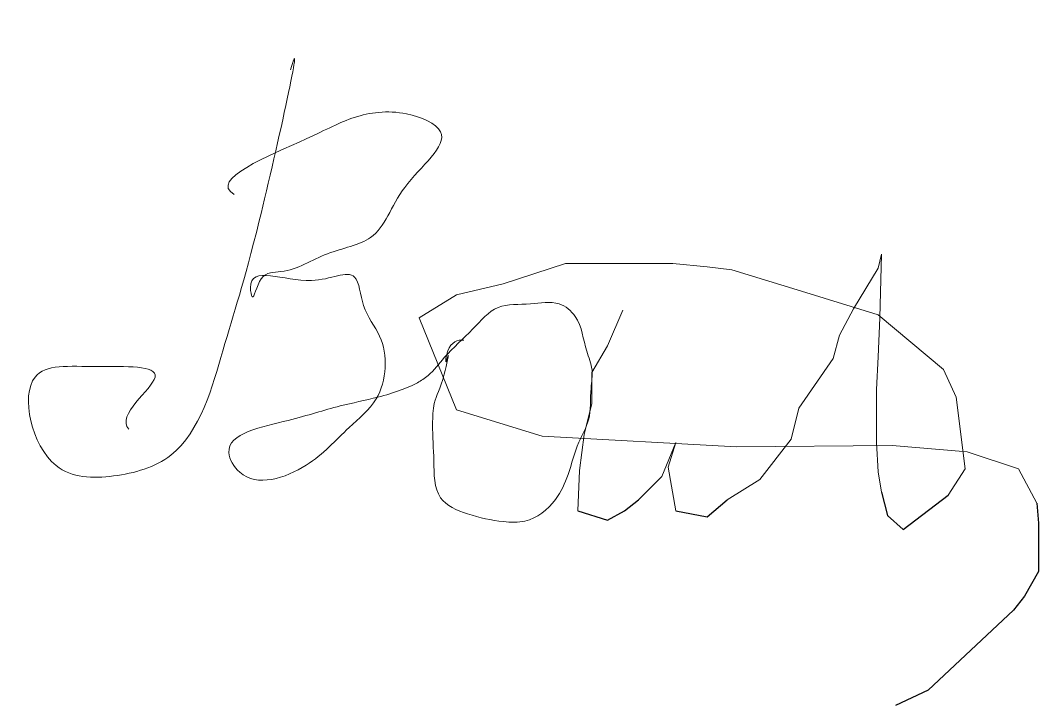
# Model space of a CAD drawing. Header units: millimetres. Extents: x 1600 to 1712, y 735 to 810.
import ezdxf

# ---------------------------------------------------------------- set-up
doc = ezdxf.new("R2010")
doc.units = ezdxf.units.MM
doc.layers.add('В1', color=170, linetype='Continuous', lineweight=60)

# ---------------------------------------------------------------- blocks, each defined once
blk = doc.blocks.new('A$C51E61AB4')
at = {"color": 5}
for p, q in [((658.7, 215.3), (674.1, 227.4)), ((749.8, 208.5), (772.2, 227.4)), ((942.5, 236), (949.3, 210.2)), ((966.5, 194.7), (1016.4, 232.5)), ((607.1, 215.3), (639.7, 205)), ((639.7, 205), (658.7, 215.3)), ((715.5, 215.3), (749.8, 208.5)), ((1114.4, 223.9), (1116.2, 201.5)), ((949.3, 210.2), (966.5, 194.7)), ((1116.2, 201.5), (1116.2, 148.3)), ((1116.2, 148.3), (1100.7, 120.9)), ((1100.7, 120.9), (1088.6, 105.4)), ((1088.6, 105.4), (994, 17.2)), ((994, 17.2), (957.9, 0))]:
    blk.add_line(p, q, dxfattribs=at)
at = {"layer": 'В1', "color": 5, "lineweight": 20}
for p, q in [((938.9, 483.3), (942.5, 498.8)), ((942.5, 498.8), (940.8, 428.4)), ((593.3, 488.5), (524.6, 466.1)), ((712, 488.5), (593.3, 488.5)), ((749.8, 485), (712, 488.5)), ((777.3, 481.6), (749.8, 485)), ((849.5, 459.3), (777.3, 481.6)), ((925.3, 461), (938.9, 483.3)), ((524.6, 466.1), (472.9, 454.1)), ((472.9, 454.1), (431.6, 428.4)), ((938.9, 431.8), (849.5, 459.3)), ((911.5, 438.6), (925.3, 461)), ((431.6, 428.4), (472.9, 327)), ((656.9, 437), (639.7, 397.5)), ((896, 409.5), (911.5, 438.6)), ((1011.2, 371.6), (938.9, 431.8)), ((940.8, 428.4), (938.9, 385.4)), ((889.1, 383.7), (896, 409.5)), ((639.7, 397.5), (622.6, 368.2)), ((851.3, 328.7), (889.1, 383.7)), ((938.9, 385.4), (937.2, 349.3)), ((1025, 340.7), (1011.2, 371.6)), ((622.6, 368.2), (622.6, 333.9)), ((937.2, 349.3), (937.2, 315)), ((1035.2, 261.7), (1025, 340.7)), ((472.9, 327), (567.5, 297.8)), ((622.6, 333.9), (614, 299.5)), ((842.6, 294.4), (851.3, 328.7)), ((937.2, 315), (937.2, 290.9)), ((567.5, 297.8), (782.5, 285.8)), ((614, 299.5), (608.8, 260)), ((808.3, 249.7), (842.6, 294.4)), ((700, 253.1), (715.5, 290.9)), ((715.5, 290.9), (706.9, 263.4)), ((782.5, 285.8), (954.4, 287.5)), ((937.2, 290.9), (938.9, 258.3)), ((954.4, 287.5), (1037.1, 280.6)), ((1037.1, 280.6), (1093.8, 261.7)), ((608.8, 260), (607.1, 215.3)), ((706.9, 263.4), (715.5, 215.3)), ((1016.4, 232.5), (1035.2, 261.7)), ((1093.8, 261.7), (1114.4, 223.9)), ((674.1, 227.4), (700, 253.1)), ((772.2, 227.4), (808.3, 249.7)), ((938.9, 258.3), (942.5, 236))]:
    blk.add_line(p, q, dxfattribs=at)
for points, start_tangent, end_tangent in [([(289.6, 702.7), (255, 535.8), (214.7, 391.9), (157.2, 276.8), (93.8, 253.8), (30.4, 265.3), (7.2, 363.1), (76.5, 374.7), (139.8, 363.1), (111, 305.5)], (0.283077, 0.959097), (0.708435, -0.705776)), ([(227.4, 564.8), (306.7, 626.2), (360.3, 650), (417.8, 653.9), (455.4, 634.1), (415.8, 572.7), (378.1, 517.3), (330.5, 499.4), (279, 479.6), (257.2, 471.7), (247.2, 451.8), (245.3, 461.8), (312.7, 469.7), (360.3, 473.6), (370.2, 442), (388, 408.3), (384.1, 339), (354.3, 307.3), (306.7, 265.7), (233.4, 257.8), (221.4, 279.6), (286.9, 315.2), (344.4, 331.1), (386.1, 340.9), (411.9, 348.9), (429.7, 356.8), (441.5, 364.7), (459.5, 384.5), (491.1, 416.2), (519, 440), (554.6, 443.9), (586.4, 443.9), (604.2, 430.1), (616.8, 391.5), (622.7, 371.2), (621.6, 350.7), (618.8, 315.7), (608.1, 291.1), (596.3, 255.5), (582.3, 227.7), (548.6, 204), (524.9, 203.4), (485.1, 211.9), (455.4, 229.7), (447.9, 270.3), (446.5, 310.9), (448.4, 333.9), (459.4, 366.4), (463.4, 386.2), (461.4, 380.2), (463.4, 392.1), (481.2, 404)], (-0.872998, 0.487724), (0.998624, -0.052441))]:
    blk.add_spline(points, degree=3, dxfattribs=dict(at, start_tangent=start_tangent, end_tangent=end_tangent))

msp = doc.modelspace()

# ---------------------------------------------------------------- block references
at = {"color": 0, "lineweight": 30, "ltscale": 100, "xscale": 0.1, "yscale": 0.1, "zscale": 0.1}
msp.add_blockref('A$C51E61AB4', (1600.72, 734.74), dxfattribs=at)

doc.saveas('drawing.dxf')
